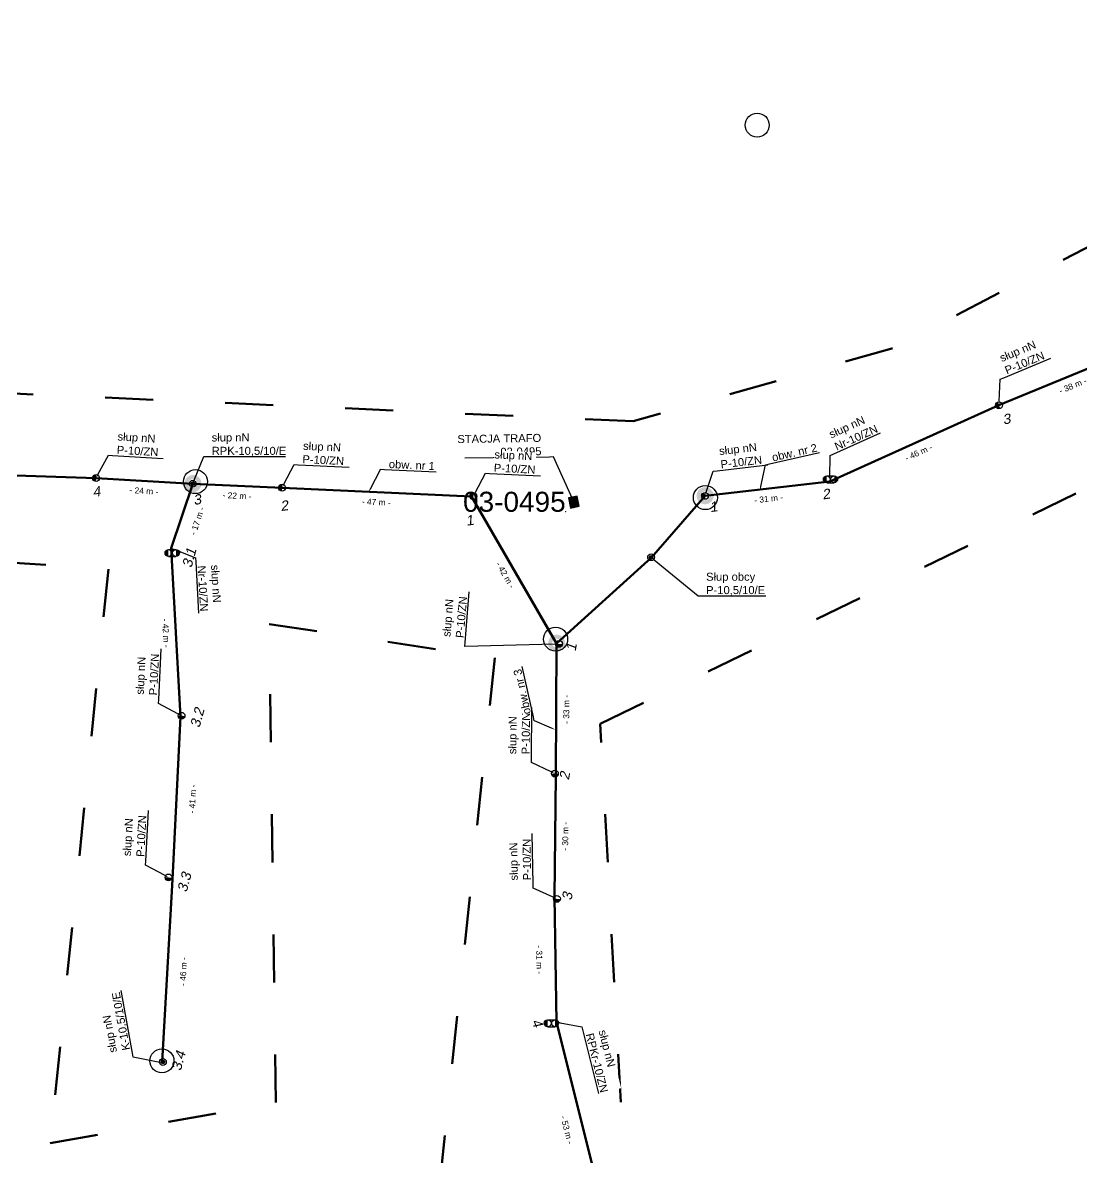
# Model space of a CAD drawing. Header units: metres. Extents: x 5772289 to 7530543, y 5762751 to 5793884.
# Drawn here: x 7527309.9 to 7527574.3, y 5787303 to 5787586.5 of the extents above; entities that cross this region are included whole.
import ezdxf
from ezdxf import colors
from ezdxf.entities.mleader import LeaderData, LeaderLine
from ezdxf.enums import TextEntityAlignment as Align
from ezdxf.math import Vec2, Vec3

# ---------------------------------------------------------------- set-up
doc = ezdxf.new("R2010")
doc.units = ezdxf.units.M
doc.linetypes.add('GCAD_ISO03W100', pattern=[30, 12, -18])
for name, color, linetype, lineweight in [('!tele', 30, 'Continuous', 50), ('!trafo', 6, 'GCAD_ISO03W100', 50), ('00_Mufa', 3, 'Continuous', 30), ('_MM LINIA Sn', 40, 'Continuous', 30), ('_numery', 7, 'Continuous', 40), ('trafo otwock2|Survey_Point_Text_Name', 7, 'Continuous', 0)]:
    doc.layers.add(name, color=color, linetype=linetype, lineweight=lineweight)
doc.layers.add('_arkusze model', color=7, linetype='Continuous', lineweight=50, plot=False)
for name, color, linetype in [('_MM mufy', 3, 'Continuous'), ('_MM opisy', 7, 'Continuous'), ('_MM slupy', 5, 'Continuous'), ('_mm trafo', 3, 'Continuous'), ('DIM', 7, 'Continuous')]:
    doc.layers.add(name, color=color, linetype=linetype)
doc.styles.get("Standard").update_dxf_attribs({"font": 'arial.ttf'})
doc.dimstyles.new('opis linie', dxfattribs={"dimtxt": 1.5, "dimasz": 0.18, "dimexe": 0.18, "dimexo": 0.0625, "dimgap": 2.5, "dimtad": 4, "dimdec": 0, "dimzin": 0, "dimdsep": 46, "dimtxsty": 'Standard', "dimcen": 0.09, "dimse1": 1, "dimse2": 1, "dimsd1": 1, "dimsd2": 1, "dimclrt": 256, "dimadec": 0, "dimazin": 0, "dimtfac": 1, "dimtdec": 0, "dimtofl": 0, "dimtmove": 0, "dimatfit": 3, "dimfxl": 1, "dimtfill": 1, "dimtolj": 1, "dimtzin": 0, "dimarcsym": 0})

# ---------------------------------------------------------------- blocks, each defined once
blk = doc.blocks.new('trafo')
at = {"layer": '_mm trafo'}
h = blk.add_hatch(color=256, dxfattribs=at)
h.dxf.hatch_style = 1
h.paths.add_polyline_path([(-1.15, 1.02), (-0.52, -1.51), (1.64, -0.96), (1.01, 1.59)])
at = {"layer": '_MM LINIA Sn', "color": 2, "lineweight": 60}
for p, q in [((0.58, 0.02), (-0.43, 0.9)), ((-0.32, -0.23), (0.58, 0.02)), ((0.58, -0.92), (-0.32, -0.23)), ((0.55, -0.72), (0.41, -0.9)), ((0.41, -0.9), (0.58, -0.92)), ((0.58, -0.92), (0.55, -0.72))]:
    blk.add_line(p, q, dxfattribs=at)
at = {"layer": '_mm trafo', "flags": 128}
blk.add_lwpolyline([(-0.52, -1.52), (1.64, -0.96), (0.98, 1.58), (-1.17, 0.99), (-0.52, -1.52)], close=True, dxfattribs=at)
blk = doc.blocks.new('ZN')
at = {"layer": '_MM slupy', "transparency": 33554687}
h = blk.add_hatch(color=256, dxfattribs=at)
h.dxf.hatch_style = 1
h.paths.add_polyline_path([(0, -0.86), (0, 0.86, 1)])
at = {"layer": '_MM slupy'}
blk.add_circle((0, 0), 0.857, dxfattribs=at)
blk = doc.blocks.new('trafo otwock2|NULL-flatten-265')
at = {"color": 2, "linetype": 'Continuous', "lineweight": 0}
blk.add_point((0, 0), dxfattribs=at)
blk = doc.blocks.new('trafo otwock2-flatten-1')
at = {"layer": '!tele'}
blk.add_blockref('trafo otwock2|NULL-flatten-265', (7527445.50023, 5787464.31989), dxfattribs=at)
at = {"layer": 'trafo otwock2|Survey_Point_Text_Name', "color": 3, "linetype": 'Continuous', "lineweight": 53}
blk.add_text('03-0495', height=5, dxfattribs=at).set_placement((7527445.50023, 5787464.31989), align=Align.RIGHT)
blk = doc.blocks.new('*D3154')
at = {"layer": 'DIM', "insert": (7527572.17, 5787495.82), "char_height": 1.5, "attachment_point": 5, "rotation": 22.4307, "bg_fill": 3, "box_fill_scale": 1.1, "bg_fill_color": 9, "bg_fill_true_color": 13158600, "bg_fill_transparency": 0}
blk.add_mtext('\\A1;- 38 m -', dxfattribs=at)
blk = doc.blocks.new('*D3155')
at = {"layer": 'DIM', "insert": (7527533.63, 5787479.1), "char_height": 1.5, "attachment_point": 5, "rotation": 24.2875, "bg_fill": 3, "box_fill_scale": 1.1, "bg_fill_color": 9, "bg_fill_true_color": 13158600, "bg_fill_transparency": 0}
blk.add_mtext('\\A1;- 46 m -', dxfattribs=at)
blk = doc.blocks.new('*D3156')
at = {"layer": 'DIM', "insert": (7527496.18, 5787467.57), "char_height": 1.5, "attachment_point": 5, "rotation": 6.5464, "bg_fill": 3, "box_fill_scale": 1.1, "bg_fill_color": 9, "bg_fill_true_color": 13158600, "bg_fill_transparency": 0}
blk.add_mtext('\\A1;- 31 m -', dxfattribs=at)
blk = doc.blocks.new('*D3158')
at = {"layer": 'DIM', "insert": (7527430.43, 5787448.53), "char_height": 1.5, "attachment_point": 5, "rotation": 300.0903, "bg_fill": 3, "box_fill_scale": 1.1, "bg_fill_color": 9, "bg_fill_true_color": 13158600, "bg_fill_transparency": 0}
blk.add_mtext('\\A1;- 42 m -', dxfattribs=at)
blk = doc.blocks.new('*D3159')
at = {"layer": 'DIM', "insert": (7527398.2, 5787466.74), "char_height": 1.5, "attachment_point": 5, "rotation": 357.32, "bg_fill": 3, "box_fill_scale": 1.1, "bg_fill_color": 9, "bg_fill_true_color": 13158600, "bg_fill_transparency": 0}
blk.add_mtext('\\A1;- 47 m -', dxfattribs=at)
blk = doc.blocks.new('*D3160')
at = {"layer": 'DIM', "insert": (7527363.42, 5787468.33), "char_height": 1.5, "attachment_point": 5, "rotation": 357.465, "bg_fill": 3, "box_fill_scale": 1.1, "bg_fill_color": 9, "bg_fill_true_color": 13158600, "bg_fill_transparency": 0}
blk.add_mtext('\\A1;- 22 m -', dxfattribs=at)
blk = doc.blocks.new('*D3161')
at = {"layer": 'DIM', "insert": (7527340.16, 5787469.54), "char_height": 1.5, "attachment_point": 5, "rotation": 356.6265, "bg_fill": 3, "box_fill_scale": 1.1, "bg_fill_color": 9, "bg_fill_true_color": 13158600, "bg_fill_transparency": 0}
blk.add_mtext('\\A1;- 24 m -', dxfattribs=at)
blk = doc.blocks.new('*D3162')
at = {"layer": 'DIM', "insert": (7527302.99, 5787471.05), "char_height": 1.5, "attachment_point": 5, "rotation": 358.149, "bg_fill": 3, "box_fill_scale": 1.1, "bg_fill_color": 9, "bg_fill_true_color": 13158600, "bg_fill_transparency": 0}
blk.add_mtext('\\A1;- 50 m -', dxfattribs=at)
blk = doc.blocks.new('*D3297')
at = {"layer": 'DIM', "insert": (7527350.01, 5787349.45), "char_height": 1.5, "attachment_point": 5, "rotation": 86.8188, "bg_fill": 3, "box_fill_scale": 1.1, "bg_fill_color": 9, "bg_fill_true_color": 13158600, "bg_fill_transparency": 0}
blk.add_mtext('\\A1;- 46 m -', dxfattribs=at)
blk = doc.blocks.new('*D3298')
at = {"layer": 'DIM', "insert": (7527352.3, 5787392.54), "char_height": 1.5, "attachment_point": 5, "rotation": 87.0991, "bg_fill": 3, "box_fill_scale": 1.1, "bg_fill_color": 9, "bg_fill_true_color": 13158600, "bg_fill_transparency": 0}
blk.add_mtext('\\A1;- 41 m -', dxfattribs=at)
blk = doc.blocks.new('*D3299')
at = {"layer": 'DIM', "insert": (7527345.67, 5787434.01), "char_height": 1.5, "attachment_point": 5, "rotation": 273.1567, "bg_fill": 3, "box_fill_scale": 1.1, "bg_fill_color": 9, "bg_fill_true_color": 13158600, "bg_fill_transparency": 0}
blk.add_mtext('\\A1;- 42 m -', dxfattribs=at)
blk = doc.blocks.new('*D3300')
at = {"layer": 'DIM', "insert": (7527353.5, 5787462.01), "char_height": 1.5, "attachment_point": 5, "rotation": 71.4593, "bg_fill": 3, "box_fill_scale": 1.1, "bg_fill_color": 9, "bg_fill_true_color": 13158600, "bg_fill_transparency": 0}
blk.add_mtext('\\A1;- 17 m -', dxfattribs=at)
blk = doc.blocks.new('*D3349')
at = {"layer": 'DIM', "insert": (7527445.65, 5787414.93), "char_height": 1.5, "attachment_point": 5, "rotation": 89.7084, "bg_fill": 3, "box_fill_scale": 1.1, "bg_fill_color": 9, "bg_fill_true_color": 13158600, "bg_fill_transparency": 0}
blk.add_mtext('\\A1;- 33 m -', dxfattribs=at)
blk = doc.blocks.new('*D3350')
at = {"layer": 'DIM', "insert": (7527445.4, 5787383.23), "char_height": 1.5, "attachment_point": 5, "rotation": 89.3715, "bg_fill": 3, "box_fill_scale": 1.1, "bg_fill_color": 9, "bg_fill_true_color": 13158600, "bg_fill_transparency": 0}
blk.add_mtext('\\A1;- 30 m -', dxfattribs=at)
blk = doc.blocks.new('*D3351')
at = {"layer": 'DIM', "insert": (7527438.93, 5787352.4), "char_height": 1.5, "attachment_point": 5, "rotation": 270.8271, "bg_fill": 3, "box_fill_scale": 1.1, "bg_fill_color": 9, "bg_fill_true_color": 13158600, "bg_fill_transparency": 0}
blk.add_mtext('\\A1;- 31 m -', dxfattribs=at)
blk = doc.blocks.new('*D3352')
at = {"layer": 'DIM', "insert": (7527445.78, 5787309.92), "char_height": 1.5, "attachment_point": 5, "rotation": 284.0742, "bg_fill": 3, "box_fill_scale": 1.1, "bg_fill_color": 9, "bg_fill_true_color": 13158600, "bg_fill_transparency": 0}
blk.add_mtext('\\A1;- 53 m -', dxfattribs=at)
blk = doc.blocks.new('R')
at = {"layer": '_MM slupy', "transparency": 33554687}
h = blk.add_hatch(color=256, dxfattribs=at)
h.dxf.hatch_style = 1
h.paths.add_polyline_path([(-0.93, -0.86), (-0.93, 0.86, 1)])
h = blk.add_hatch(color=256, dxfattribs=at)
h.dxf.hatch_style = 1
h.paths.add_polyline_path([(0.93, 0.86), (0.93, -0.86, 1)])
at = {"layer": '_MM slupy'}
for points in [[(-0.93, 0.86), (0.93, 0.86)], [(-0.93, -0.86), (0.93, -0.86)]]:
    blk.add_lwpolyline(points, dxfattribs=at)
for centre in [(-0.93, 0), (0.93, 0)]:
    blk.add_circle(centre, 0.857, dxfattribs=at)
blk = doc.blocks.new('E')
at = {"layer": '_MM slupy'}
h = blk.add_hatch(color=256, dxfattribs=at)
h.dxf.hatch_style = 1
h.paths.add_polyline_path([(0.27, 0.37, 1), (-0.27, -0.37, 1)])
for radius in [0.857, 0.457]:
    blk.add_circle((0, 0), radius, dxfattribs=at)
blk = doc.blocks.new('mufa')
at = {"layer": '_MM mufy'}
h = blk.add_hatch(color=256, dxfattribs=at)
h.dxf.hatch_style = 1
h.paths.add_polyline_path([(2.15, 0.12, 1), (-2.1, -0.05, 1)])
h.paths.add_polyline_path([(-1.1, -0.01, -1), (1.15, 0.08, -1)], flags=16)
h.paths.add_polyline_path([(-0.83, 0, -1), (0.88, 0.07, -1)], flags=0)
blk = doc.blocks.new('q')
at = {"layer": '_MM slupy'}
blk.add_blockref('ZN', (0, 0), dxfattribs=at)
at = {"layer": '_MM opisy'}
ml = blk.add_multileader_mtext('Standard', dxfattribs=at)
ml.set_content('\\pxql;słup nN\\PP-10/ZN', color=256)
ml.set_leader_properties()
ml.build(insert=Vec2(0, 0))
ml.multileader.update_dxf_attribs({"has_text_frame": 1, "text_left_attachment_type": 5, "text_right_attachment_type": 5, "dogleg_length": 1, "arrow_head_size": 1})
ctx = ml.context
ctx.base_point, ctx.char_height, ctx.arrow_head_size, ctx.landing_gap_size, ctx.plane_origin = Vec3(3.75, 5.9), 2, 1, 1, Vec3(1.72, -1.42)
ctx.left_attachment, ctx.right_attachment = 5, 5
notes = []
notes.append((ctx, [(0, (1, 1, 0), (2.75, 5.9), (1, 0), 1, [(0, [(0, 0), (2.75, 5.9)], 0, [])])]))
ctx.mtext.insert, ctx.mtext.flow_direction = Vec3(4.75, 11.7), 5
ctx.mtext.has_bg_fill, ctx.mtext.bg_color, ctx.mtext.bg_scale_factor, ctx.mtext.bg_transparency, ctx.mtext.use_window_bg_color = 1, -1023410175, 1, 0, 1
for ctx, leaders in notes:
    for number, flags, end, landing, length, lines in leaders:
        leader = LeaderData()
        leader.index, (leader.has_last_leader_line, leader.has_dogleg_vector, leader.attachment_direction) = number, flags
        leader.last_leader_point, leader.dogleg_vector, leader.dogleg_length = Vec3(end), Vec3(landing), length
        for number, points, colour, breaks in lines:
            line = LeaderLine()
            line.index, line.vertices, line.color, line.breaks = number, Vec3.list(points), colors.encode_raw_color(colour), breaks
            leader.lines.append(line)
        ctx.leaders.append(leader)

msp = doc.modelspace()

# ---------------------------------------------------------------- linework, layer by layer
at = {"layer": '!trafo'}
for points in [[(7527145.73, 5787118.64), (7527435.17, 5787115.27), (7527466.99, 5787194.19), (7527751.2, 5787167.86), (7527754.62, 5787019.56), (7527789.7, 5787019.83), (7527809.89, 5787185.7), (7527453.53, 5787225.94), (7527460.87, 5787286.88), (7527454.12, 5787411.35), (7527664.24, 5787513.03), (7527726.83, 5787566.72), (7527704.04, 5787595.41), (7527633.7, 5787560.37), (7527526.95, 5787505.09), (7527462.39, 5787486.95), (7527047.63, 5787505.52)], [(7527303.72, 5787451.8), (7527331.29, 5787450.01), (7527316.79, 5787306.55), (7527373.14, 5787316.74), (7527371.45, 5787436.22), (7527427.8, 5787427.83), (7527401.42, 5787176.07), (7527278.54, 5787179.07)]]:
    msp.add_lwpolyline(points, dxfattribs=at)
at = {"layer": '00_Mufa'}
for centre in [(7527493.34, 5787560.92), (7527353.04, 5787471.85), (7527480.39, 5787467.86), (7527442.99, 5787432.5), (7527344.67, 5787327.13)]:
    msp.add_circle(centre, 3, dxfattribs=at)

# ---------------------------------------------------------------- block references
at = {"layer": '_arkusze model', "rotation": 357.3066721443945}
msp.add_blockref('trafo', (7527447.29, 5787466.72), dxfattribs=at)

# ---------------------------------------------------------------- next in the draw order: block references
for p, rotation in [((7527553.72, 5787490.93), 22.43070530369538), ((7527328.22, 5787472.75), 356.6264534854913), ((7527480.31, 5787468.29), 6.546350284049896), ((7527349.56, 5787413.35), 87.09905528533963), ((7527442.8, 5787398.89), 89.37154195302058), ((7527346.32, 5787372.95), 86.81877563647285), ((7527443.31, 5787367.6), 90.82709992384106)]:
    msp.add_blockref('q', p, dxfattribs=dict(rotation=rotation))

# ---------------------------------------------------------------- next in the draw order: leaders
at = {"layer": '_mm trafo', "color": 3}
ml = msp.add_multileader_mtext('Standard', dxfattribs=at)
ml.set_content('STACJA TRAFO\\P03-0495', color=3)
ml.set_leader_properties()
ml.build(insert=Vec2(0, 0))
ml.multileader.update_dxf_attribs({"has_text_frame": 1, "text_left_attachment_type": 5, "text_right_attachment_type": 5, "dogleg_length": 1, "arrow_head_size": 1.5})
ctx = ml.context
ctx.base_point, ctx.char_height, ctx.arrow_head_size, ctx.plane_origin, ctx.plane_x_axis, ctx.plane_y_axis = Vec3(7527416.76, 5787477.64), 2, 1.5, Vec3(7527451.42, 5787434.63), Vec3(0.999891, 0.014731), Vec3(-0.014731, 0.999891)
ctx.left_attachment, ctx.right_attachment, ctx.text_align_type, ctx.attachment_type = 5, 5, 2, 2
notes = []
notes.append((ctx, [(0, (1, 1, 0), (7527442.46, 5787478.01), (-0.999891, -0.014731), 1, [(0, [(7527448.19, 5787465.44)], 0, [])])]))
ctx.mtext.insert, ctx.mtext.text_direction, ctx.mtext.rotation, ctx.mtext.alignment, ctx.mtext.flow_direction = Vec3(7527439.38, 5787483.79), Vec3(0.999891, 0.014731), 6.129723, 3, 5
ctx.mtext.has_bg_fill, ctx.mtext.bg_color, ctx.mtext.bg_scale_factor, ctx.mtext.bg_transparency, ctx.mtext.use_window_bg_color = 1, -1073741824, 1, 0, 1
for ctx, leaders in notes:
    for number, flags, end, landing, length, lines in leaders:
        leader = LeaderData()
        leader.index, (leader.has_last_leader_line, leader.has_dogleg_vector, leader.attachment_direction) = number, flags
        leader.last_leader_point, leader.dogleg_vector, leader.dogleg_length = Vec3(end), Vec3(landing), length
        for number, points, colour, breaks in lines:
            line = LeaderLine()
            line.index, line.vertices, line.color, line.breaks = number, Vec3.list(points), colors.encode_raw_color(colour), breaks
            leader.lines.append(line)
        ctx.leaders.append(leader)

# ---------------------------------------------------------------- next in the draw order: linework, layer by layer
at = {"layer": '!tele'}
for points in [[(7527352.4, 5787471.33), (7527347, 5787455.24), (7527349.33, 5787413.06), (7527347.27, 5787372.43), (7527344.74, 5787326.91)], [(7527031.1, 5787148.57), (7527076.83, 5787147.38), (7527128.23, 5787146.21), (7527179.91, 5787144.73), (7527228.65, 5787143.24), (7527274, 5787142.05), (7527324.54, 5787141.29), (7527373.25, 5787139.84), (7527425.83, 5787138.16), (7527432.24, 5787179.81), (7527439.08, 5787217.75), (7527453.46, 5787261.21), (7527456.18, 5787284.95), (7527443.17, 5787336.84), (7527442.72, 5787368.08), (7527443.05, 5787398.44), (7527443.22, 5787431.45)]]:
    msp.add_lwpolyline(points, dxfattribs=at)

# ---------------------------------------------------------------- next in the draw order: block references
at = {"rotation": 357.2498503422239}
msp.add_blockref('q', (7527422.46, 5787468.2), dxfattribs=at)

# ---------------------------------------------------------------- next in the draw order: linework, layer by layer
at = {"layer": '!tele'}
msp.add_lwpolyline([(7527019.08, 5787532.23), (7527009, 5787489.46), (7527004.43, 5787485.26), (7527041.22, 5787483.74), (7527081.35, 5787482.06), (7527116.03, 5787480.1), (7527149.06, 5787478.59), (7527191.19, 5787476.44), (7527224.74, 5787478.22), (7527277.91, 5787474.38), (7527328.22, 5787472.75), (7527352.4, 5787471.33), (7527374.67, 5787470.34), (7527421.97, 5787468.13), (7527443.22, 5787431.45), (7527466.95, 5787452.87), (7527480.31, 5787468.29), (7527511.47, 5787471.86), (7527553.72, 5787490.93), (7527588.7, 5787505.37), (7527636.84, 5787525.26), (7527675.67, 5787551.24), (7527700.12, 5787565.45)], dxfattribs=at)

# ---------------------------------------------------------------- next in the draw order: block references
msp.add_blockref('trafo otwock2-flatten-1', (0, 0), dxfattribs=at)

# ---------------------------------------------------------------- next in the draw order: dimensions: what is measured, and where the dimension line sits
at = {"layer": 'DIM'}
for p1, p2, picture, middle in [((7527588.7, 5787505.37), (7527553.72, 5787490.93), '*D3154', (7527572.17, 5787495.82)), ((7527443.22, 5787431.45), (7527421.97, 5787468.13), '*D3158', (7527430.43, 5787448.53)), ((7527344.74, 5787326.91), (7527347.27, 5787372.43), '*D3297', (7527350.01, 5787349.45))]:
    dim = msp.add_aligned_dim(p1=p1, p2=p2, distance=-0.75, dimstyle='opis linie', override={"dimpost": '- <> m -'}, dxfattribs=at)
    dim.commit()
    dim.dimension.update_dxf_attribs({"geometry": picture, "text_midpoint": middle})

# ---------------------------------------------------------------- next in the draw order: leaders
at = {"layer": '_MM opisy'}
ml = msp.add_multileader_mtext('Standard', dxfattribs=at)
ml.set_content('\\pxql;Słup obcy\\PP-10,5/10/E', color=256)
ml.set_leader_properties()
ml.build(insert=Vec2(0, 0))
ml.multileader.update_dxf_attribs({"has_text_frame": 1, "text_left_attachment_type": 5, "text_right_attachment_type": 5, "dogleg_length": 1, "arrow_head_size": 1})
ctx = ml.context
ctx.base_point, ctx.char_height, ctx.arrow_head_size, ctx.landing_gap_size, ctx.plane_origin = Vec3(7527479.57, 5787443.29), 2, 1, 1, Vec3(7527468.57, 5787451.55)
ctx.left_attachment, ctx.right_attachment = 5, 5
notes = []
notes.append((ctx, [(0, (1, 1, 0), (7527478.57, 5787443.29), (1, 0), 1, [(0, [(7527466.85, 5787452.97)], 0, [])])]))
ctx.mtext.insert, ctx.mtext.flow_direction = Vec3(7527480.57, 5787449.09), 5
ctx.mtext.has_bg_fill, ctx.mtext.bg_color, ctx.mtext.bg_scale_factor, ctx.mtext.bg_transparency, ctx.mtext.use_window_bg_color = 1, -1023410175, 1, 0, 1
for ctx, leaders in notes:
    for number, flags, end, landing, length, lines in leaders:
        leader = LeaderData()
        leader.index, (leader.has_last_leader_line, leader.has_dogleg_vector, leader.attachment_direction) = number, flags
        leader.last_leader_point, leader.dogleg_vector, leader.dogleg_length = Vec3(end), Vec3(landing), length
        for number, points, colour, breaks in lines:
            line = LeaderLine()
            line.index, line.vertices, line.color, line.breaks = number, Vec3.list(points), colors.encode_raw_color(colour), breaks
            leader.lines.append(line)
        ctx.leaders.append(leader)

# ---------------------------------------------------------------- next in the draw order: block references
msp.add_blockref('E', (7527466.85, 5787452.97))

# ---------------------------------------------------------------- next in the draw order: texts
at = {"layer": '_numery', "oblique": 10}
msp.add_text('3.4', height=2.5, rotation=74.9047, dxfattribs=at).set_placement((7527349.38, 5787324.5))

# ---------------------------------------------------------------- next in the draw order: dimensions: what is measured, and where the dimension line sits
at = {"layer": 'DIM'}
for p1, p2, picture, middle in [((7527553.72, 5787490.93), (7527511.47, 5787471.86), '*D3155', (7527533.63, 5787479.1)), ((7527421.97, 5787468.13), (7527374.67, 5787470.34), '*D3159', (7527398.2, 5787466.74)), ((7527443.22, 5787431.45), (7527443.05, 5787398.44), '*D3349', (7527445.65, 5787414.93)), ((7527347.27, 5787372.43), (7527349.33, 5787413.06), '*D3298', (7527352.3, 5787392.54))]:
    dim = msp.add_aligned_dim(p1=p1, p2=p2, distance=-0.75, dimstyle='opis linie', override={"dimpost": '- <> m -'}, dxfattribs=at)
    dim.commit()
    dim.dimension.update_dxf_attribs({"geometry": picture, "text_midpoint": middle})

# ---------------------------------------------------------------- next in the draw order: leaders
at = {"layer": '_MM opisy'}
ml = msp.add_multileader_mtext('Standard', dxfattribs=at)
ml.set_content('\\pxql;słup nN\\PK-10,5/10/E', color=256)
ml.set_leader_properties()
ml.build(insert=Vec2(0, 0))
ml.multileader.update_dxf_attribs({"has_text_frame": 1, "text_left_attachment_type": 5, "text_right_attachment_type": 5, "dogleg_length": 1, "arrow_head_size": 1})
ctx = ml.context
ctx.base_point, ctx.char_height, ctx.arrow_head_size, ctx.landing_gap_size, ctx.plane_origin, ctx.plane_x_axis, ctx.plane_y_axis = Vec3(7527337.34, 5787329.05), 2, 1, 1, Vec3(7527345.78, 5787328.56), Vec3(-0.178885, 0.98387), Vec3(-0.98387, -0.178885)
ctx.left_attachment, ctx.right_attachment = 5, 5
notes = []
notes.append((ctx, [(0, (1, 1, 0), (7527337.52, 5787328.07), (-0.178885, 0.98387), 1, [(0, [(7527344.69, 5787326.62)], 0, [])])]))
ctx.mtext.insert, ctx.mtext.text_direction, ctx.mtext.flow_direction = Vec3(7527331.48, 5787329.01), Vec3(-0.178885, 0.98387), 5
ctx.mtext.has_bg_fill, ctx.mtext.bg_color, ctx.mtext.bg_scale_factor, ctx.mtext.bg_transparency, ctx.mtext.use_window_bg_color = 1, -1023410175, 1, 0, 1
for ctx, leaders in notes:
    for number, flags, end, landing, length, lines in leaders:
        leader = LeaderData()
        leader.index, (leader.has_last_leader_line, leader.has_dogleg_vector, leader.attachment_direction) = number, flags
        leader.last_leader_point, leader.dogleg_vector, leader.dogleg_length = Vec3(end), Vec3(landing), length
        for number, points, colour, breaks in lines:
            line = LeaderLine()
            line.index, line.vertices, line.color, line.breaks = number, Vec3.list(points), colors.encode_raw_color(colour), breaks
            leader.lines.append(line)
        ctx.leaders.append(leader)

# ---------------------------------------------------------------- next in the draw order: block references
at = {"rotation": 280.3048464678469}
msp.add_blockref('E', (7527344.9, 5787326.87), dxfattribs=at)
at = {"layer": '_MM slupy', "rotation": 85.16037853318684}
msp.add_blockref('ZN', (7527443.82, 5787431.31), dxfattribs=at)

# ---------------------------------------------------------------- next in the draw order: texts
at = {"layer": '_numery', "oblique": 10}
for s, rotation, p in [('3', 7.9282, (7527554.83, 5787486.14)), ('1', 7.1694, (7527420.72, 5787460.83)), ('1', 79.4932, (7527447.97, 5787429.34)), ('3.2', 74.9047, (7527354.06, 5787410.22)), ('3.3', 74.9047, (7527350.84, 5787369.13))]:
    msp.add_text(s, height=2.5, rotation=rotation, dxfattribs=at).set_placement(p)

# ---------------------------------------------------------------- next in the draw order: dimensions: what is measured, and where the dimension line sits
at = {"layer": 'DIM'}
for p1, p2, picture, middle in [((7527374.67, 5787470.34), (7527352.4, 5787471.33), '*D3160', (7527363.42, 5787468.33)), ((7527511.47, 5787471.86), (7527480.31, 5787468.29), '*D3156', (7527496.18, 5787467.57)), ((7527349.33, 5787413.06), (7527347, 5787455.24), '*D3299', (7527345.67, 5787434.01)), ((7527443.05, 5787398.44), (7527442.72, 5787368.08), '*D3350', (7527445.4, 5787383.23))]:
    dim = msp.add_aligned_dim(p1=p1, p2=p2, distance=-0.75, dimstyle='opis linie', override={"dimpost": '- <> m -'}, dxfattribs=at)
    dim.commit()
    dim.dimension.update_dxf_attribs({"geometry": picture, "text_midpoint": middle})

# ---------------------------------------------------------------- next in the draw order: leaders
at = {"layer": '_MM opisy', "color": 1}
ml = msp.add_multileader_mtext('Standard', dxfattribs=at)
ml.set_content('\\pxql;obw. nr 1', color=256)
ml.set_leader_properties()
ml.build(insert=Vec2(0, 0))
ml.multileader.update_dxf_attribs({"has_text_frame": 1, "text_left_attachment_type": 5, "text_right_attachment_type": 5, "dogleg_length": 1, "arrow_head_size": 1})
ctx = ml.context
ctx.base_point, ctx.char_height, ctx.arrow_head_size, ctx.landing_gap_size, ctx.plane_origin, ctx.plane_x_axis, ctx.plane_y_axis = Vec3(7527400.28, 5787474.9), 2, 1, 1, Vec3(7527397.9, 5787467.65), Vec3(0.998906, -0.046757), Vec3(0.046757, 0.998906)
ctx.left_attachment, ctx.right_attachment = 5, 5
notes = []
notes.append((ctx, [(0, (1, 1, 0), (7527399.28, 5787474.95), (0.998906, -0.046757), 1, [(0, [(7527396.26, 5787469.15), (7527399.28, 5787474.92)], 0, [])])]))
ctx.mtext.insert, ctx.mtext.text_direction, ctx.mtext.flow_direction = Vec3(7527401.39, 5787477.26), Vec3(0.998906, -0.046757), 5
ctx.mtext.has_bg_fill, ctx.mtext.bg_color, ctx.mtext.bg_scale_factor, ctx.mtext.bg_transparency, ctx.mtext.use_window_bg_color = 1, -1023410175, 1, 0, 1
ml = msp.add_multileader_mtext('Standard', dxfattribs=at)
ml.set_content('\\pxql;obw. nr 3', color=1)
ml.set_leader_properties()
ml.build(insert=Vec2(0, 0))
ml.multileader.update_dxf_attribs({"has_text_frame": 1, "text_left_attachment_type": 5, "text_right_attachment_type": 5, "dogleg_length": 1, "arrow_head_size": 1})
ctx = ml.context
ctx.base_point, ctx.char_height, ctx.arrow_head_size, ctx.landing_gap_size, ctx.plane_origin, ctx.plane_x_axis, ctx.plane_y_axis = Vec3(7527437.44, 5787413.06), 2, 1, 1, Vec3(7527445.07, 5787412.66), Vec3(-0.215998, 0.976394), Vec3(-0.976394, -0.215998)
ctx.left_attachment, ctx.right_attachment = 5, 5
notes.append((ctx, [(0, (1, 1, 0), (7527437.66, 5787412.09), (-0.215998, 0.976394), 1, [(0, [(7527442.91, 5787409.86), (7527437.69, 5787412.1)], 0, [])])]))
ctx.mtext.insert, ctx.mtext.text_direction, ctx.mtext.flow_direction = Vec3(7527434.88, 5787413.52), Vec3(-0.215998, 0.976394), 5
ctx.mtext.has_bg_fill, ctx.mtext.bg_color, ctx.mtext.bg_scale_factor, ctx.mtext.bg_transparency, ctx.mtext.use_window_bg_color = 1, -1023410175, 1, 0, 1
for ctx, leaders in notes:
    for number, flags, end, landing, length, lines in leaders:
        leader = LeaderData()
        leader.index, (leader.has_last_leader_line, leader.has_dogleg_vector, leader.attachment_direction) = number, flags
        leader.last_leader_point, leader.dogleg_vector, leader.dogleg_length = Vec3(end), Vec3(landing), length
        for number, points, colour, breaks in lines:
            line = LeaderLine()
            line.index, line.vertices, line.color, line.breaks = number, Vec3.list(points), colors.encode_raw_color(colour), breaks
            leader.lines.append(line)
        ctx.leaders.append(leader)

# ---------------------------------------------------------------- next in the draw order: block references
at = {"color": 5, "lineweight": 70}
msp.add_blockref('mufa', (7527480.31, 5787468.29), dxfattribs=at)

# ---------------------------------------------------------------- next in the draw order: texts
at = {"layer": '_numery', "oblique": 10}
for s, rotation, p in [('2', 7.1694, (7527374.41, 5787464.5)), ('1', 7.9282, (7527481.64, 5787464.22)), ('2', 79.4932, (7527446.29, 5787397.19))]:
    msp.add_text(s, height=2.5, rotation=rotation, dxfattribs=at).set_placement(p)

# ---------------------------------------------------------------- next in the draw order: dimensions: what is measured, and where the dimension line sits
at = {"layer": 'DIM'}
for p1, p2, picture, middle in [((7527352.4, 5787471.33), (7527328.22, 5787472.75), '*D3161', (7527340.16, 5787469.54)), ((7527442.72, 5787368.08), (7527443.17, 5787336.84), '*D3351', (7527438.93, 5787352.4))]:
    dim = msp.add_aligned_dim(p1=p1, p2=p2, distance=-0.75, dimstyle='opis linie', override={"dimpost": '- <> m -'}, dxfattribs=at)
    dim.commit()
    dim.dimension.update_dxf_attribs({"geometry": picture, "text_midpoint": middle})

# ---------------------------------------------------------------- next in the draw order: leaders
at = {"layer": '_MM opisy'}
ml = msp.add_multileader_mtext('Standard', dxfattribs=at)
ml.set_content('\\pxql;słup nN\\PNr-10/ZN', color=256)
ml.set_leader_properties()
ml.build(insert=Vec2(0, 0))
ml.multileader.update_dxf_attribs({"has_text_frame": 1, "text_left_attachment_type": 5, "text_right_attachment_type": 5, "dogleg_length": 1, "arrow_head_size": 1})
ctx = ml.context
ctx.base_point, ctx.char_height, ctx.arrow_head_size, ctx.landing_gap_size, ctx.plane_origin, ctx.plane_x_axis, ctx.plane_y_axis = Vec3(7527512.47, 5787478.79), 2, 1, 1, Vec3(7527513.62, 5787471.27), Vec3(0.911493, 0.411316), Vec3(-0.411316, 0.911493)
ctx.left_attachment, ctx.right_attachment = 5, 5
notes = []
notes.append((ctx, [(0, (1, 1, 0), (7527511.56, 5787478.37), (0.911493, 0.411316), 1, [(0, [(7527511.47, 5787471.86), (7527511.56, 5787478.37)], 0, [])])]))
ctx.mtext.insert, ctx.mtext.text_direction, ctx.mtext.flow_direction = Vec3(7527511.01, 5787484.45), Vec3(0.911493, 0.411316), 5
ctx.mtext.has_bg_fill, ctx.mtext.bg_color, ctx.mtext.bg_scale_factor, ctx.mtext.bg_transparency, ctx.mtext.use_window_bg_color = 1, -1023410175, 1, 0, 1
ml = msp.add_multileader_mtext('Standard', dxfattribs=at)
ml.set_content('\\pxql;słup nN\\PP-10/ZN', color=256)
ml.set_leader_properties()
ml.build(insert=Vec2(0, 0))
ml.multileader.update_dxf_attribs({"has_text_frame": 1, "text_left_attachment_type": 5, "text_right_attachment_type": 5, "dogleg_length": 1, "arrow_head_size": 1})
ctx = ml.context
ctx.base_point, ctx.char_height, ctx.arrow_head_size, ctx.landing_gap_size, ctx.plane_origin, ctx.plane_x_axis, ctx.plane_y_axis = Vec3(7527420.36, 5787431.69), 2, 1, 1, Vec3(7527445.38, 5787432.91), Vec3(0.084367, 0.996435), Vec3(-0.996435, 0.084367)
ctx.left_attachment, ctx.right_attachment = 5, 5
notes.append((ctx, [(0, (1, 1, 0), (7527420.28, 5787430.69), (0.084367, 0.996435), 1, [(0, [(7527443.82, 5787431.31)], 0, [])])]))
ctx.mtext.insert, ctx.mtext.text_direction, ctx.mtext.flow_direction = Vec3(7527414.7, 5787433.17), Vec3(0.084367, 0.996435), 5
ctx.mtext.has_bg_fill, ctx.mtext.bg_color, ctx.mtext.bg_scale_factor, ctx.mtext.bg_transparency, ctx.mtext.use_window_bg_color = 1, -1023410175, 1, 0, 1
for ctx, leaders in notes:
    for number, flags, end, landing, length, lines in leaders:
        leader = LeaderData()
        leader.index, (leader.has_last_leader_line, leader.has_dogleg_vector, leader.attachment_direction) = number, flags
        leader.last_leader_point, leader.dogleg_vector, leader.dogleg_length = Vec3(end), Vec3(landing), length
        for number, points, colour, breaks in lines:
            line = LeaderLine()
            line.index, line.vertices, line.color, line.breaks = number, Vec3.list(points), colors.encode_raw_color(colour), breaks
            leader.lines.append(line)
        ctx.leaders.append(leader)

# ---------------------------------------------------------------- next in the draw order: block references
msp.add_blockref('R', (7527511.64, 5787472.45))
at = {"color": 5, "lineweight": 70}
msp.add_blockref('mufa', (7527443.22, 5787431.45), dxfattribs=at)

# ---------------------------------------------------------------- next in the draw order: texts
at = {"layer": '_numery', "oblique": 10}
msp.add_text('3', height=2.5, rotation=79.4932, dxfattribs=at).set_placement((7527446.95, 5787367.11))

# ---------------------------------------------------------------- next in the draw order: dimensions: what is measured, and where the dimension line sits
at = {"layer": 'DIM'}
for p1, p2, picture, middle in [((7527328.22, 5787472.75), (7527277.91, 5787474.38), '*D3162', (7527302.99, 5787471.05)), ((7527347, 5787455.24), (7527352.4, 5787471.33), '*D3300', (7527353.5, 5787462.01)), ((7527443.17, 5787336.84), (7527456.18, 5787284.95), '*D3352', (7527445.78, 5787309.92))]:
    dim = msp.add_aligned_dim(p1=p1, p2=p2, distance=-0.75, dimstyle='opis linie', override={"dimpost": '- <> m -'}, dxfattribs=at)
    dim.commit()
    dim.dimension.update_dxf_attribs({"geometry": picture, "text_midpoint": middle})

# ---------------------------------------------------------------- next in the draw order: texts
at = {"layer": '_numery', "oblique": 10}
for s, rotation, p in [('4', 7.1694, (7527327.53, 5787468.04)), ('3', 7.1694, (7527352.68, 5787466.04)), ('4', 291.9644, (7527436.89, 5787337.04))]:
    msp.add_text(s, height=2.5, rotation=rotation, dxfattribs=at).set_placement(p)

# ---------------------------------------------------------------- next in the draw order: leaders
at = {"layer": '_MM opisy'}
ml = msp.add_multileader_mtext('Standard', dxfattribs=at)
ml.set_content('\\pxql;słup nN\\PRPK-10,5/10/E', color=256)
ml.set_leader_properties()
ml.build(insert=Vec2(0, 0))
ml.multileader.update_dxf_attribs({"has_text_frame": 1, "text_left_attachment_type": 5, "text_right_attachment_type": 5, "dogleg_length": 1, "arrow_head_size": 1})
ctx = ml.context
ctx.base_point, ctx.char_height, ctx.arrow_head_size, ctx.landing_gap_size, ctx.plane_origin = Vec3(7527356.09, 5787478.11), 2, 1, 1, Vec3(7527354.09, 5787469.89)
ctx.left_attachment, ctx.right_attachment = 5, 5
notes = []
notes.append((ctx, [(0, (1, 1, 0), (7527355.09, 5787478.11), (1, 0), 1, [(0, [(7527352.38, 5787471.31)], 0, [])])]))
ctx.mtext.insert, ctx.mtext.flow_direction = Vec3(7527357.09, 5787483.88), 5
ctx.mtext.has_bg_fill, ctx.mtext.bg_color, ctx.mtext.bg_scale_factor, ctx.mtext.bg_transparency, ctx.mtext.use_window_bg_color = 1, -1023410175, 1, 0, 1
at = {"layer": '_MM opisy', "color": 1}
ml = msp.add_multileader_mtext('Standard', dxfattribs=at)
ml.set_content('\\pxql;obw. nr 2', color=1)
ml.set_leader_properties()
ml.build(insert=Vec2(0, 0))
ml.multileader.update_dxf_attribs({"has_text_frame": 1, "text_left_attachment_type": 5, "text_right_attachment_type": 5, "dogleg_length": 1, "arrow_head_size": 1})
ctx = ml.context
ctx.base_point, ctx.char_height, ctx.arrow_head_size, ctx.landing_gap_size, ctx.plane_origin, ctx.plane_x_axis, ctx.plane_y_axis = Vec3(7527496.37, 5787476.26), 2, 1, 1, Vec3(7527496.01, 5787468.64), Vec3(0.975372, 0.220564), Vec3(-0.220564, 0.975372)
ctx.left_attachment, ctx.right_attachment = 5, 5
notes.append((ctx, [(0, (1, 1, 0), (7527495.4, 5787476.04), (0.975372, 0.220564), 1, [(0, [(7527494.02, 5787469.64), (7527495.41, 5787476.01)], 0, [])])]))
ctx.mtext.insert, ctx.mtext.text_direction, ctx.mtext.flow_direction = Vec3(7527496.82, 5787478.83), Vec3(0.975372, 0.220564), 5
ctx.mtext.has_bg_fill, ctx.mtext.bg_color, ctx.mtext.bg_scale_factor, ctx.mtext.bg_transparency, ctx.mtext.use_window_bg_color = 1, -1023410175, 1, 0, 1
at = {"layer": '_MM opisy'}
ml = msp.add_multileader_mtext('Standard', dxfattribs=at)
ml.set_content('\\pxql;słup nN\\PNr-10/ZN', color=256)
ml.set_leader_properties()
ml.build(insert=Vec2(0, 0))
ml.multileader.update_dxf_attribs({"has_text_frame": 1, "text_left_attachment_type": 5, "text_right_attachment_type": 5, "dogleg_length": 1, "arrow_head_size": 1})
ctx = ml.context
ctx.base_point, ctx.char_height, ctx.arrow_head_size, ctx.landing_gap_size, ctx.plane_origin, ctx.plane_x_axis, ctx.plane_y_axis = Vec3(7527353.1, 5787451.81), 2, 1, 1, Vec3(7527345.68, 5787453.44), Vec3(0.055067, -0.998483), Vec3(0.998483, 0.055067)
ctx.left_attachment, ctx.right_attachment = 5, 5
notes.append((ctx, [(0, (1, 1, 0), (7527353.05, 5787452.81), (0.055067, -0.998483), 1, [(0, [(7527347, 5787455.24), (7527353.05, 5787452.81)], 0, [])])]))
ctx.mtext.insert, ctx.mtext.text_direction, ctx.mtext.flow_direction = Vec3(7527358.92, 5787451.13), Vec3(0.055067, -0.998483), 5
ctx.mtext.has_bg_fill, ctx.mtext.bg_color, ctx.mtext.bg_scale_factor, ctx.mtext.bg_transparency, ctx.mtext.use_window_bg_color = 1, -1023410175, 1, 0, 1
ml = msp.add_multileader_mtext('Standard', dxfattribs=at)
ml.set_content('\\pxql;słup nN\\PRPKr-10/ZN', color=256)
ml.set_leader_properties()
ml.build(insert=Vec2(0, 0))
ml.multileader.update_dxf_attribs({"has_text_frame": 1, "text_left_attachment_type": 5, "text_right_attachment_type": 5, "dogleg_length": 1, "arrow_head_size": 1})
ctx = ml.context
ctx.base_point, ctx.char_height, ctx.arrow_head_size, ctx.landing_gap_size, ctx.plane_origin, ctx.plane_x_axis, ctx.plane_y_axis = Vec3(7527449.81, 5787334.63), 2, 1, 1, Vec3(7527442.21, 5787334.83), Vec3(0.243178, -0.969982), Vec3(0.969982, 0.243178)
ctx.left_attachment, ctx.right_attachment = 5, 5
notes.append((ctx, [(0, (1, 1, 0), (7527449.57, 5787335.6), (0.243178, -0.969982), 1, [(0, [(7527443.17, 5787336.84), (7527449.57, 5787335.6)], 0, [])])]))
ctx.mtext.insert, ctx.mtext.text_direction, ctx.mtext.flow_direction = Vec3(7527455.65, 5787335.07), Vec3(0.243178, -0.969982), 5
ctx.mtext.has_bg_fill, ctx.mtext.bg_color, ctx.mtext.bg_scale_factor, ctx.mtext.bg_transparency, ctx.mtext.use_window_bg_color = 1, -1023410175, 1, 0, 1
for ctx, leaders in notes:
    for number, flags, end, landing, length, lines in leaders:
        leader = LeaderData()
        leader.index, (leader.has_last_leader_line, leader.has_dogleg_vector, leader.attachment_direction) = number, flags
        leader.last_leader_point, leader.dogleg_vector, leader.dogleg_length = Vec3(end), Vec3(landing), length
        for number, points, colour, breaks in lines:
            line = LeaderLine()
            line.index, line.vertices, line.color, line.breaks = number, Vec3.list(points), colors.encode_raw_color(colour), breaks
            leader.lines.append(line)
        ctx.leaders.append(leader)

# ---------------------------------------------------------------- next in the draw order: block references
at = {"color": 5, "lineweight": 70}
msp.add_blockref('mufa', (7527352.4, 5787471.33), dxfattribs=at)
for name, p in [('E', (7527352.38, 5787471.31)), ('R', (7527347.23, 5787454.04)), ('R', (7527441.93, 5787336.52))]:
    msp.add_blockref(name, p)
at = {"layer": '_MM slupy', "rotation": 357.3200209168268}
msp.add_blockref('ZN', (7527374.67, 5787470.34), dxfattribs=at)

# ---------------------------------------------------------------- next in the draw order: texts
at = {"layer": '_numery', "oblique": 10}
for s, rotation, p in [('2', 7.9282, (7527509.74, 5787467.39)), ('3.1', 74.9047, (7527352.06, 5787450.19))]:
    msp.add_text(s, height=2.5, rotation=rotation, dxfattribs=at).set_placement(p)

# ---------------------------------------------------------------- next in the draw order: leaders
at = {"layer": '_MM opisy'}
ml = msp.add_multileader_mtext('Standard', dxfattribs=at)
ml.set_content('\\pxql;słup nN\\PP-10/ZN', color=256)
ml.set_leader_properties()
ml.build(insert=Vec2(0, 0))
ml.multileader.update_dxf_attribs({"has_text_frame": 1, "text_left_attachment_type": 5, "text_right_attachment_type": 5, "dogleg_length": 1, "arrow_head_size": 1})
ctx = ml.context
ctx.base_point, ctx.char_height, ctx.arrow_head_size, ctx.landing_gap_size, ctx.plane_origin, ctx.plane_x_axis, ctx.plane_y_axis = Vec3(7527378.7, 5787476.06), 2, 1, 1, Vec3(7527376.32, 5787468.84), Vec3(0.998906, -0.046757), Vec3(0.046757, 0.998906)
ctx.left_attachment, ctx.right_attachment = 5, 5
notes = []
notes.append((ctx, [(0, (1, 1, 0), (7527377.7, 5787476.11), (0.998906, -0.046757), 1, [(0, [(7527374.67, 5787470.34), (7527377.7, 5787476.11)], 0, [])])]))
ctx.mtext.insert, ctx.mtext.text_direction, ctx.mtext.flow_direction = Vec3(7527379.97, 5787481.81), Vec3(0.998906, -0.046757), 5
ctx.mtext.has_bg_fill, ctx.mtext.bg_color, ctx.mtext.bg_scale_factor, ctx.mtext.bg_transparency, ctx.mtext.use_window_bg_color = 1, -1023410175, 1, 0, 1
for ctx, leaders in notes:
    for number, flags, end, landing, length, lines in leaders:
        leader = LeaderData()
        leader.index, (leader.has_last_leader_line, leader.has_dogleg_vector, leader.attachment_direction) = number, flags
        leader.last_leader_point, leader.dogleg_vector, leader.dogleg_length = Vec3(end), Vec3(landing), length
        for number, points, colour, breaks in lines:
            line = LeaderLine()
            line.index, line.vertices, line.color, line.breaks = number, Vec3.list(points), colors.encode_raw_color(colour), breaks
            leader.lines.append(line)
        ctx.leaders.append(leader)

doc.saveas('drawing.dxf')
